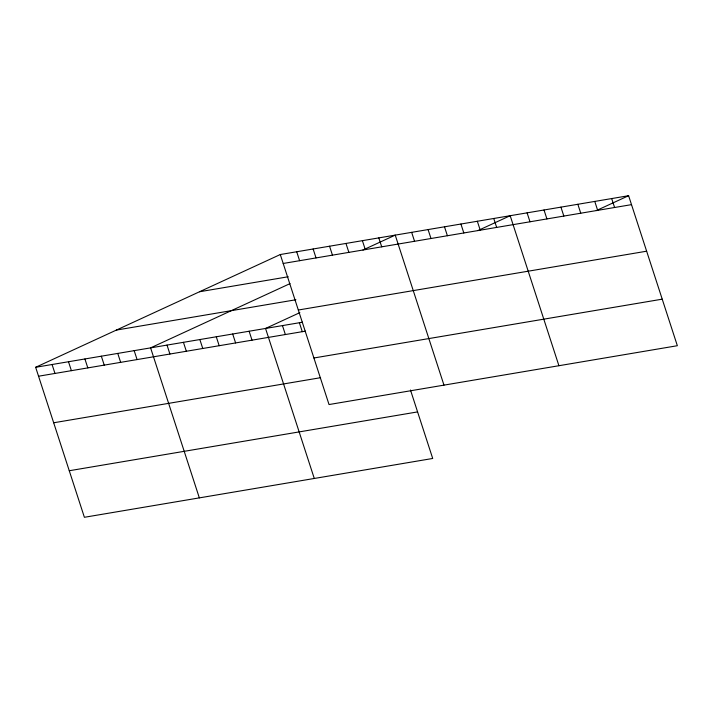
<?xml version="1.0" encoding="UTF-8"?>
<svg xmlns="http://www.w3.org/2000/svg" width="713" height="713" viewBox="0 0 713 713"><rect width="100%" height="100%" fill="white"/><g stroke="black" fill="none" stroke-linecap="round" stroke-linejoin="round"><path stroke-width="1.07" d="M410.474 390.011L432.711 458.468L84.392 517.29L35.65 367.284L280.289 254.532L628.608 195.71L677.35 345.716L329.032 404.547L280.289 254.532M290.039 283.605L150.595 347.864L199.337 497.879M362.944 250.005L395.234 235.121L443.976 385.136M299.852 312.642L265.539 328.452L314.281 478.468M477.888 230.593L510.178 215.709L558.921 365.724M596.318 210.593L628.608 195.71M283.186 263.471L631.513 204.64M199.56 291.742L288.23 276.76M116.379 330.074L295.913 299.754M298.319 310.021L646.638 251.199M35.65 367.284L302.553 322.205M38.555 376.214L305.458 331.144M313.898 357.988L662.225 299.166M53.68 422.773L320.583 377.694M69.268 470.74L417.586 411.909M611.692 198.562L614.597 207.501M594.767 201.422L597.672 210.362M577.851 204.283L580.756 213.214M560.935 207.135L563.84 216.075M544.019 209.996L546.916 218.927M527.094 212.848L530 221.788M493.761 218.481L496.658 227.42M477.336 221.253L480.241 230.192M460.919 224.025L463.815 232.964M444.493 226.805L447.399 235.736M428.076 229.577L430.982 238.507M411.651 232.349L414.556 241.288M378.808 237.892L381.713 246.832M362.391 240.664L365.297 249.603M345.965 243.436L348.871 252.375M329.549 246.217L332.454 255.147M313.132 248.989L316.028 257.919M296.706 251.76L299.612 260.7M299.38 322.739L302.285 331.679M282.464 325.6L285.36 334.531M249.122 331.233L252.028 340.163M232.696 334.005L235.602 342.935M216.28 336.777L219.185 345.716M199.863 339.548L202.759 348.488M183.437 342.32L186.343 351.259M167.02 345.092L169.917 354.031M134.178 350.644L137.083 359.575M117.752 353.416L120.657 362.347M101.335 356.188L104.241 365.127M84.909 358.96L87.815 367.899M68.493 361.732L71.398 370.671M52.067 364.503L54.972 373.443"/></g></svg>
